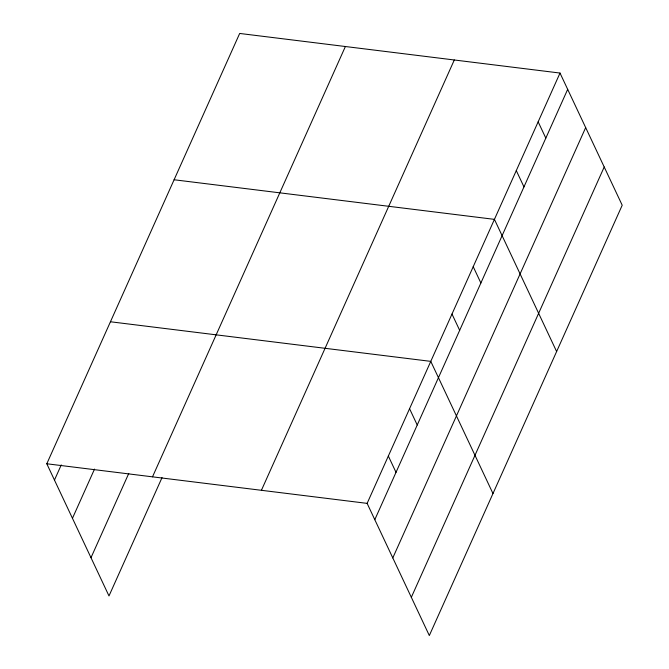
<?xml version="1.0" encoding="UTF-8"?>
<svg xmlns="http://www.w3.org/2000/svg" width="669" height="669" viewBox="0 0 669 669"><rect width="100%" height="100%" fill="white"/><g stroke="black" fill="none" stroke-linecap="round" stroke-linejoin="round"><path stroke-width="1" d="M162.032 477.607L108.988 595.945L46.797 463.768L239.678 33.45L560.012 73.055L622.203 205.232L429.322 635.55L367.13 503.372L560.012 73.055M54.465 480.066L61.255 464.922M72.453 518.308L94.521 469.078M90.992 557.703L128.757 473.451M152.507 476.838L345.388 46.521M261.42 490.302L454.301 59.984M374.799 519.679L567.68 89.353M392.795 557.913L585.676 127.595M411.335 597.308L604.216 166.991M174.099 179.76L494.433 219.365L556.625 351.543M110.444 321.764L430.777 361.369L492.978 493.546M46.797 463.768L367.13 503.372M538.152 121.825L545.82 138.123M516.292 170.595L523.961 186.894M473.217 266.697L480.886 283.004M451.993 314.037L459.67 330.335M409.562 408.709L417.23 425.007M388.346 456.041L396.015 472.339"/></g></svg>
